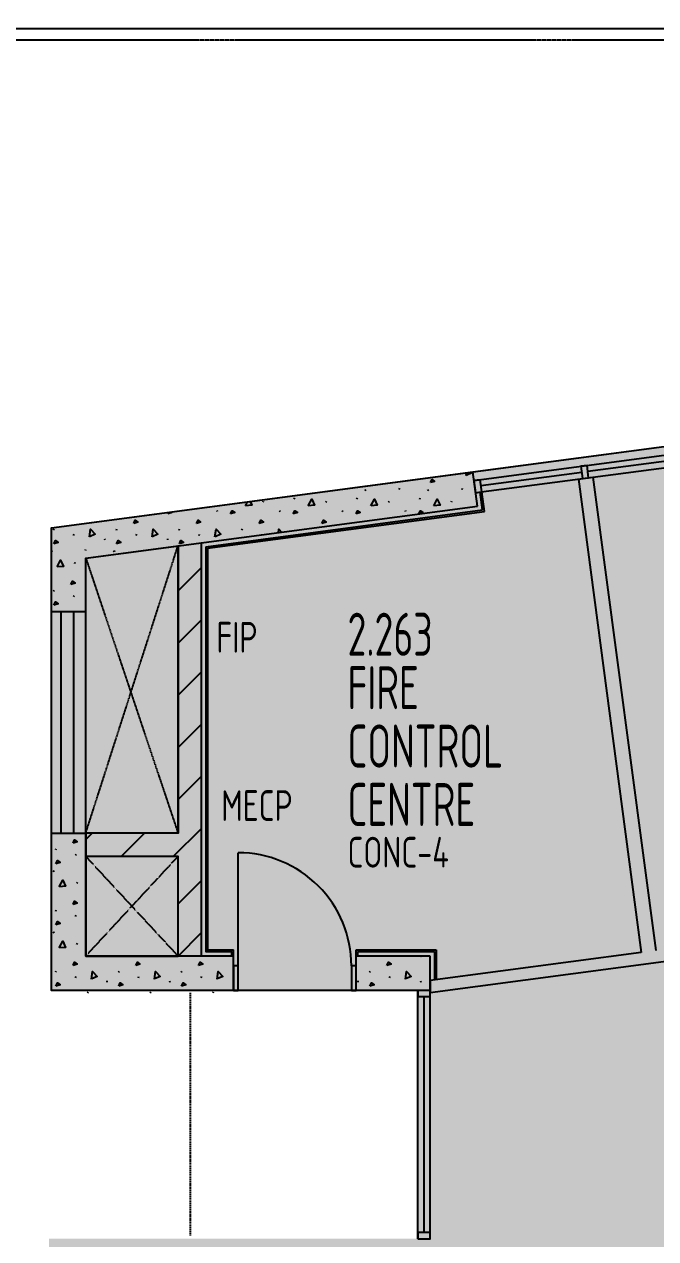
# Model space of a CAD drawing. Header units: millimetres. Extents: x -45258 to 103756, y -3540 to 105026.
# Drawn here: x -227 to 4908, y 17043 to 26923 of the extents above; entities that cross this region are included whole.
import ezdxf
from ezdxf.enums import TextEntityAlignment as Align

# ---------------------------------------------------------------- set-up
doc = ezdxf.new("R2010")
doc.units = ezdxf.units.MM
doc.header["$LTSCALE"] = 0.4
for name, pattern in [('BLD-80-FL-2$0$CENTER', [50.8, 31.75, -6.35, 6.35, -6.35]), ('BLD-80-FL-2$0$DASHED2', [9.525, 6.35, -3.175]), ('BLD-80-FL-2$0$HIDDEN', [0.375, 0.25, -0.125])]:
    doc.linetypes.add(name, pattern=pattern)
for name, color, linetype in [('BLD-80-FL-2$0$DO-EXST-6CO', 6, 'Continuous'), ('BLD-80-FL-2$0$FL-EXST-8CO', 8, 'Continuous'), ('BLD-80-FL-2$0$ST-EXST-7CO', 7, 'Continuous'), ('BLD-80-FL-2$0$ST-GRID-9CE', 9, 'BLD-80-FL-2$0$CENTER'), ('BLD-80-FL-2$0$TX-EXST-6CO', 6, 'Continuous'), ('BLD-80-FL-2$0$WA-HTCH-8CO-EXST', 8, 'Continuous'), ('BLD-80-FL-2$0$WA-MASN-3CO-EXST', 3, 'Continuous'), ('BLD-80-FL-2$0$WA-PART-6C0-EXST', 6, 'Continuous'), ('BLD-80-FL-2$0$WN-EXST-8CO', 8, 'Continuous'), ('XREF', 8, 'Continuous')]:
    doc.layers.add(name, color=color, linetype=linetype)
doc.layers.add('BLD-80-FL-2$0$SI-BUIL-253CO', color=253, linetype='Continuous', lineweight=25)
doc.styles.add('BLD-80-FL-2$0$ISO3098B', font='isocp2.shx', dxfattribs={"width": 0.8})

# ---------------------------------------------------------------- blocks, each defined once
blk = doc.blocks.new('BLD-80-FL-2', base_point=(226.58, 457.44))
at = {"layer": 'BLD-80-FL-2$0$SI-BUIL-253CO'}
h = blk.add_hatch(color=256, dxfattribs=at)
h.dxf.hatch_style = 1
h.paths.add_polyline_path([(33930.98, 4350.99), (36240.99, 4350.99), (36240.99, 199.98), (33930.98, 199.98)], flags=16)
h.paths.add_polyline_path([(38800, 6450.02), (41466.66, 6450.02), (41466.66, 3400.02), (38800, 3400.02)], flags=16)
h.paths.add_polyline_path([(36350, 2900.02), (39550, 2900.02), (39550, 200.02), (36350, 200.02)], flags=16)
h.paths.add_polyline_path([(41566.66, 6450.02), (44233.32, 6450.02), (44233.32, 3400.02), (41566.66, 3400.02)], flags=16)
h.paths.add_polyline_path([(38700, 6950.02), (38700, 3000.02), (36349.99, 3000.02), (36349.99, 6950.02), (29849.99, 6950.01), (29849.99, 8700.01), (27292.54, 8700.01), (27292.54, 8818.01), (28771.29, 18568.34), (29466.85, 23152.04), (16621.8, 25100.52), (16625.04, 25122.94), (16625.04, 27379.99), (12299.98, 27379.99), (12299.98, 27100), (13799.98, 27100), (13799.98, 25086.47), (219.98, 23282.48), (219.98, 19520), (3199.98, 19520), (3199.98, 17500), (199.98, 17500), (199.98, 17220), (1349.98, 17220), (1349.98, 16017.89), (739.79, 15927.75), (772.65, 15705.27), (-1172.02, 15418.02), (-327.38, 9699.99), (849.99, 9699.99), (849.99, 9474.99), (4649.78, 9474.99), (4649.78, 6950), (3600, 6950), (3600, 2989.93), (10761.85, 2240.02), (10784.76, 2458.82), (10752.61, 2462.19), (10752.61, 2550.02), (16300, 2550), (16300.02, 1881.32), (16155.36, 1896.47), (16132.45, 1677.66), (19500, 1325.05), (19500.01, 149.98), (18899.98, 147.57), (18900, -130.02), (47099.98, -129.97), (47099.98, 150.03), (46250, 150.03), (46250, 2900.03), (46999.99, 2900.03), (46999.99, 3399.98), (44333.26, 3399.98), (44333.26, 6450.02), (47099.99, 6450.02), (47099.99, 6950.02)])
at = {"layer": 'BLD-80-FL-2$0$DO-EXST-6CO'}
blk.add_line((1739.98, 19720), (1739.95, 20640), dxfattribs=at)
for points in [[(1699.98, 19520), (1739.99, 19520), (1739.98, 19720), (1699.98, 19720)], [(2659.99, 19520), (2699.98, 19520), (2699.99, 19720), (2659.99, 19720)]]:
    blk.add_lwpolyline(points, close=True, dxfattribs=at)
blk.add_arc((1739.99, 19720), 920, 359.99995, 90.001811, dxfattribs=at)
at = {"layer": 'BLD-80-FL-2$0$FL-EXST-8CO'}
for p, q in [((3647.67, 23737.84), (11132, 24732.05)), ((499.98, 20800), (499.98, 22600)), ((2699.98, 19520), (1699.98, 19520))]:
    blk.add_line(p, q, dxfattribs=at)
at = {"layer": 'BLD-80-FL-2$0$FL-EXST-8CO', "linetype": 'BLD-80-FL-2$0$DASHED2'}
for p, q in [((499.98, 20800), (1249.98, 23136.85)), ((499.98, 23037.22), (1249.98, 20800)), ((499.98, 19800), (1249.98, 20610)), ((499.98, 20610), (1249.98, 19800))]:
    blk.add_line(p, q, dxfattribs=at)
at = {"layer": 'BLD-80-FL-2$0$FL-EXST-8CO'}
blk.add_lwpolyline([(-3300.04, 21385), (-1850.01, 21385), (-1850.02, 27344.98), (12299.98, 27344.99)], dxfattribs=at)
for points in [[(499.98, 23037.22), (1249.98, 23136.85), (1249.98, 20800), (499.98, 20800)], [(499.98, 19800), (1249.98, 19800), (1249.98, 20610), (499.98, 20610)]]:
    blk.add_lwpolyline(points, close=True, dxfattribs=at)
at = {"layer": 'BLD-80-FL-2$0$SI-BUIL-253CO', "flags": 128}
blk.add_lwpolyline([(3199.98, 17500), (3199.98, 19520), (219.98, 19520), (219.98, 23282.48), (13799.98, 25086.47), (13799.98, 27100), (12299.98, 27100), (12299.98, 27379.99), (16625.04, 27379.99), (16625.04, 25122.94), (16621.8, 25100.52), (29466.85, 23152.04)], dxfattribs=at)
at = {"layer": 'BLD-80-FL-2$0$ST-EXST-7CO', "linetype": 'BLD-80-FL-2$0$HIDDEN', "ltscale": 100}
blk.add_line((1349.98, 19500), (1349.98, 17520), dxfattribs=at)
at = {"layer": 'BLD-80-FL-2$0$ST-GRID-9CE'}
blk.add_line((84082.76, 27250), (-5320.19, 27250), dxfattribs=at)
at = {"layer": 'BLD-80-FL-2$0$WA-HTCH-8CO-EXST'}
for p, q in [((3592.42, 23708.14), (3595.58, 23730.92)), ((2194.64, 23516.56), (2198.9, 23526.15)), ((2705.09, 23516.56), (2709.35, 23526.15)), ((2767.97, 23595.56), (2772.23, 23589.16)), ((2772.23, 23593.13), (2776.49, 23586.73)), ((3049.3, 23595.56), (3053.56, 23605.15)), ((3215.54, 23516.56), (3219.8, 23526.15)), ((3278.42, 23595.56), (3282.68, 23589.16)), ((3282.68, 23593.13), (3286.94, 23586.73)), ((3559.75, 23595.56), (3564.01, 23605.15)), ((1564.84, 23423.86), (1569.1, 23417.46)), ((1798.23, 23463.29), (1814.66, 23494.33)), ((1942.09, 23492.06), (1946.35, 23501.65)), ((2075.29, 23423.86), (2079.55, 23417.46)), ((2452.54, 23492.06), (2456.8, 23501.65)), ((2585.74, 23423.86), (2590, 23417.46)), ((2962.99, 23492.06), (2967.25, 23501.65)), ((3096.19, 23423.86), (3100.45, 23417.46)), ((3473.44, 23492.06), (3477.7, 23501.65)), ((1166.28, 23396.15), (1172.45, 23409.01)), ((238.11, 23265.08), (242.37, 23274.67)), ((400.08, 23221.38), (404.34, 23230.98)), ((748.56, 23265.08), (752.82, 23274.67)), ((910.53, 23221.39), (914.79, 23230.98)), ((1259.01, 23265.08), (1263.27, 23274.67)), ((1420.98, 23221.39), (1425.24, 23230.98)), ((1769.46, 23265.08), (1773.72, 23274.67)), ((1934.26, 23227.76), (1935.69, 23230.98)), ((2283.97, 23274.22), (2284.17, 23274.67)), ((653.43, 23194.62), (654.5, 23185.03)), ((1163.88, 23194.62), (1164.95, 23185.03)), ((1674.33, 23194.62), (1674.49, 23193.25)), ((219.98, 23095.35), (224.24, 23088.95)), ((497.05, 23097.78), (501.31, 23107.37)), ((726.17, 23097.78), (730.43, 23091.38)), ((730.43, 23095.35), (734.69, 23088.95)), ((1010.74, 23105.07), (1011.76, 23107.37)), ((410.74, 22994.28), (415, 23003.87)), ((1249.98, 22769.85), (1439.98, 22959.85)), ((238.11, 22767.3), (242.37, 22776.89)), ((400.08, 22723.61), (404.34, 22733.2)), ((497.05, 22600), (499.98, 22606.59)), ((1249.98, 22345.58), (1439.98, 22535.58)), ((1249.98, 21921.32), (1439.98, 22111.32)), ((1249.98, 21497.05), (1439.98, 21687.05)), ((1249.98, 21072.79), (1439.98, 21262.79)), ((499.98, 20747.05), (552.93, 20800)), ((787.19, 20610), (977.19, 20800)), ((1211.46, 20610), (1439.98, 20838.53)), ((255.41, 20662.85), (259.67, 20672.45)), ((417.38, 20619.16), (421.65, 20628.75)), ((233.02, 20495.55), (237.28, 20489.16)), ((237.28, 20493.12), (241.55, 20486.73)), ((428.04, 20392.05), (432.3, 20401.64)), ((1249.98, 20224.26), (1439.98, 20414.26)), ((255.41, 20165.08), (259.67, 20174.67)), ((417.38, 20121.38), (421.65, 20130.98)), ((233.02, 19997.78), (237.28, 19991.38)), ((237.28, 19995.35), (241.55, 19988.95)), ((1249.98, 19800), (1439.98, 19990)), ((428.04, 19894.28), (432.3, 19903.87)), ((673.13, 19798.37), (673.91, 19800)), ((678.35, 19800), (673.13, 19798.37)), ((1183.58, 19798.37), (1184.36, 19800)), ((1188.8, 19800), (1183.58, 19798.37)), ((1694.03, 19798.37), (1694.81, 19800)), ((1699.25, 19800), (1694.03, 19798.37)), ((2714.93, 19798.37), (2715.71, 19800)), ((2720.15, 19800), (2714.93, 19798.37)), ((3225.38, 19798.37), (3226.16, 19800)), ((3230.6, 19800), (3225.38, 19798.37)), ((255.41, 19667.3), (259.67, 19676.89)), ((765.86, 19667.3), (770.12, 19676.89)), ((1276.31, 19667.3), (1280.57, 19676.89)), ((2807.66, 19667.3), (2811.92, 19676.89)), ((417.38, 19623.61), (421.65, 19633.2)), ((670.74, 19596.84), (671.8, 19587.25)), ((927.83, 19623.61), (932.1, 19633.2)), ((1181.19, 19596.84), (1182.25, 19587.25)), ((1438.28, 19623.61), (1442.55, 19633.2)), ((2712.54, 19596.84), (2713.6, 19587.25)), ((2969.63, 19623.61), (2973.9, 19633.2)), ((3222.99, 19596.84), (3224.05, 19587.26)), ((514.36, 19500), (518.62, 19509.59)), ((1024.81, 19500), (1029.07, 19509.59)), ((1535.26, 19500), (1539.52, 19509.59))]:
    blk.add_line(p, q, dxfattribs=at)
for points in [[(3632.97, 23735.89), (3639.03, 23729.64), (3593.42, 23708.5)], [(3302.94, 23650.97), (3315.72, 23677.61), (3337.04, 23661.62), (3302.94, 23650.97)], [(2308.68, 23463.29), (2337.45, 23517.63), (2359.83, 23467.55), (2309.74, 23463.29)], [(2819.13, 23463.29), (2847.9, 23517.63), (2870.28, 23467.55), (2820.19, 23463.29)], [(3329.58, 23463.29), (3358.35, 23517.63), (3380.73, 23467.55), (3330.64, 23463.29)], [(1676.73, 23396.15), (1689.52, 23422.79), (1710.83, 23406.8), (1676.73, 23396.15)], [(1836.14, 23497.18), (1849.38, 23467.55), (1799.29, 23463.29)], [(2187.18, 23396.15), (2199.97, 23422.79), (2221.28, 23406.8), (2187.18, 23396.15)], [(2697.63, 23396.15), (2710.42, 23422.79), (2731.73, 23406.8), (2697.63, 23396.15)], [(3208.51, 23397.04), (3220.87, 23422.79), (3242.18, 23406.81), (3212.73, 23397.6)], [(889.43, 23319.97), (902.21, 23346.62), (923.53, 23330.63), (889.43, 23319.97)], [(1193.67, 23411.83), (1200.38, 23406.8), (1166.28, 23396.15)], [(1399.88, 23319.97), (1412.66, 23346.62), (1433.98, 23330.63), (1399.88, 23319.97)], [(1910.33, 23319.98), (1923.11, 23346.62), (1944.43, 23330.63), (1910.33, 23319.98)], [(2420.78, 23319.98), (2433.56, 23346.62), (2454.88, 23330.63), (2420.78, 23319.98)], [(529.72, 23210.36), (538.17, 23271.27), (576.33, 23231.86), (530.72, 23210.72)], [(1040.17, 23210.36), (1048.62, 23271.27), (1086.78, 23231.86), (1041.17, 23210.72)], [(1550.62, 23210.36), (1559.07, 23271.27), (1597.23, 23231.86), (1551.62, 23210.72)], [(2065.91, 23245.25), (2069.52, 23271.27), (2091.43, 23248.64)], [(240.24, 23153.19), (253.03, 23179.83), (274.34, 23163.84), (240.24, 23153.19)], [(750.69, 23153.19), (763.48, 23179.83), (784.79, 23163.84), (750.69, 23153.19)], [(1261.14, 23153.19), (1273.93, 23179.83), (1295.24, 23163.84), (1261.14, 23153.19)], [(266.88, 22965.51), (295.65, 23019.85), (318.03, 22969.77), (267.94, 22965.51)], [(378.98, 22822.2), (391.76, 22848.84), (413.08, 22832.85), (378.98, 22822.2)], [(240.24, 22655.41), (253.03, 22682.05), (274.34, 22666.06), (240.24, 22655.41)], [(396.28, 20717.75), (409.07, 20744.39), (430.38, 20728.41), (396.28, 20717.75)], [(257.54, 20550.96), (270.33, 20577.61), (291.64, 20561.62), (257.54, 20550.96)], [(284.18, 20363.28), (312.95, 20417.63), (335.33, 20367.55), (285.25, 20363.28)], [(396.28, 20219.97), (409.07, 20246.62), (430.38, 20230.63), (396.28, 20219.97)], [(257.54, 20053.19), (270.33, 20079.83), (291.64, 20063.84), (257.54, 20053.19)], [(284.18, 19865.51), (312.95, 19919.85), (335.33, 19869.77), (285.25, 19865.51)], [(396.28, 19722.2), (409.07, 19748.84), (430.38, 19732.85), (396.28, 19722.2)], [(547.03, 19612.58), (555.47, 19673.49), (593.63, 19634.08), (548.02, 19612.94)], [(906.73, 19722.2), (919.52, 19748.84), (940.83, 19732.85), (906.73, 19722.2)], [(1057.48, 19612.58), (1065.92, 19673.49), (1104.08, 19634.08), (1058.47, 19612.95)], [(1417.18, 19722.2), (1429.97, 19748.84), (1451.28, 19732.85), (1417.18, 19722.2)], [(1567.93, 19612.58), (1576.37, 19673.49), (1614.53, 19634.08), (1568.92, 19612.95)], [(2948.53, 19722.2), (2961.32, 19748.84), (2982.63, 19732.85), (2948.53, 19722.2)], [(3099.28, 19612.58), (3107.72, 19673.49), (3145.88, 19634.08), (3100.27, 19612.95)], [(257.54, 19555.41), (270.33, 19582.05), (291.64, 19566.06), (257.54, 19555.41)], [(767.99, 19555.41), (780.78, 19582.05), (802.09, 19566.06), (767.99, 19555.41)], [(1278.44, 19555.41), (1291.23, 19582.05), (1312.54, 19566.06), (1278.44, 19555.41)], [(2809.79, 19555.41), (2822.58, 19582.05), (2843.89, 19566.07), (2809.79, 19555.41)]]:
    blk.add_lwpolyline(points, dxfattribs=at)
at = {"layer": 'BLD-80-FL-2$0$WA-MASN-3CO-EXST'}
for p, q in [((3684.55, 23460.28), (3647.67, 23737.84)), ((1249.98, 20800), (1249.98, 23136.85)), ((1439.98, 19800), (1439.98, 23162.09)), ((499.98, 22600), (219.98, 22600)), ((219.98, 20800), (499.98, 20800)), ((1249.98, 20800), (499.98, 20800)), ((499.98, 20800), (499.98, 20610)), ((1249.98, 20610), (499.98, 20610)), ((1249.98, 19800), (1249.98, 20610)), ((1439.98, 19800), (1249.98, 19800)), ((1699.98, 19520), (1699.98, 19800)), ((3299.98, 19800), (2699.99, 19800)), ((2699.99, 19520), (2699.99, 19800)), ((3299.98, 19520), (3299.98, 19800)), ((3299.98, 19520), (2699.98, 19520))]:
    blk.add_line(p, q, dxfattribs=at)
for points in [[(219.98, 22600), (219.98, 23282.48), (3647.67, 23737.84)], [(499.98, 22600), (499.98, 23037.22), (3684.55, 23460.28)], [(1699.98, 19520), (219.98, 19520), (219.98, 20800)], [(1699.98, 19800), (499.98, 19800), (499.98, 20800)]]:
    blk.add_lwpolyline(points, dxfattribs=at)
at = {"layer": 'BLD-80-FL-2$0$WA-PART-6C0-EXST'}
for p, q in [((4505.99, 23680.37), (4622.96, 23695.91)), ((4505.99, 23680.37), (5017.6, 19829.05)), ((4622.96, 23695.91), (5134.57, 19844.58)), ((3726.66, 23428.55), (3707.3, 23574.27)), ((3741.26, 23417.38), (3720.19, 23575.98)), ((1476.98, 23129.68), (3726.66, 23428.55)), ((1489.98, 23118.3), (3741.26, 23417.38)), ((1686.98, 19800), (1686.98, 19837)), ((1699.98, 19800), (1699.98, 19850)), ((2699.99, 19850), (3349.98, 19850)), ((2699.99, 19800), (2699.99, 19850)), ((2712.99, 19837), (3336.98, 19837)), ((2712.99, 19800), (2712.99, 19837)), ((5017.6, 19829.05), (3299.98, 19600.88)), ((3336.98, 19837), (3336.98, 19605.79)), ((3349.98, 19850), (3349.98, 19607.52)), ((5237.95, 19757.44), (3299.98, 19500)), ((3299.98, 19600.88), (3299.98, 19500))]:
    blk.add_line(p, q, dxfattribs=at)
for points in [[(1476.98, 23129.68), (1476.98, 19837), (1686.98, 19837)], [(1489.98, 23118.3), (1489.98, 19850), (1699.98, 19850)]]:
    blk.add_lwpolyline(points, dxfattribs=at)
at = {"layer": 'BLD-80-FL-2$0$WN-EXST-8CO'}
for p, q in [((3656.89, 23668.45), (11136.81, 24662.1)), ((3674.46, 23569.91), (11154.38, 24563.55)), ((5522.15, 23865.8), (4582.67, 23741)), ((4533.11, 23734.41), (3713, 23625.47)), ((219.98, 20800), (219.98, 22600)), ((299.98, 20800), (299.98, 22600)), ((399.98, 22600), (399.98, 20800)), ((3199.98, 17500.01), (3199.98, 19520)), ((3249.98, 19470), (3249.98, 17550.01)), ((3299.98, 17500.01), (3299.98, 19520))]:
    blk.add_line(p, q, dxfattribs=at)
for points in [[(4539.69, 23684.85), (4589.25, 23691.43), (4576.09, 23790.56), (4526.52, 23783.97)], [(3670.06, 23569.32), (3719.62, 23575.91), (3706.46, 23675.04), (3656.89, 23668.45)], [(3199.98, 19470), (3299.98, 19470), (3299.98, 19520), (3199.98, 19520)], [(3199.98, 17500.01), (3299.98, 17500.01), (3299.98, 17550.01), (3199.98, 17550.01)]]:
    blk.add_lwpolyline(points, close=True, dxfattribs=at)
at = {"layer": 'BLD-80-FL-2$0$TX-EXST-6CO', "linetype": 'Continuous', "style": 'BLD-80-FL-2$0$ISO3098B', "width": 0.714286}
for s, p in [('2.263', (2628.12, 22592.63)), ('FIRE', (2628.12, 22157.66)), ('CONTROL', (2628.12, 21682.66)), ('CENTRE', (2628.12, 21207.66))]:
    blk.add_text(s, height=350, rotation=0.00005, dxfattribs=at).set_placement(p, align=Align.TOP_LEFT)
at = {"layer": 'BLD-80-FL-2$0$TX-EXST-6CO', "style": 'BLD-80-FL-2$0$ISO3098B', "width": 0.8}
for s, p in [('FIP', (1562.05, 22392.82)), ('MECP', (1601.44, 21023.73)), ('CONC-4', (2628.12, 20644.13))]:
    blk.add_text(s, height=250, rotation=0.00005, dxfattribs=at).set_placement(p, align=Align.MIDDLE_LEFT)

msp = doc.modelspace()

# ---------------------------------------------------------------- block references
at = {"layer": 'XREF'}
msp.add_blockref('BLD-80-FL-2', (0, 0), dxfattribs=at)

doc.saveas('drawing.dxf')
